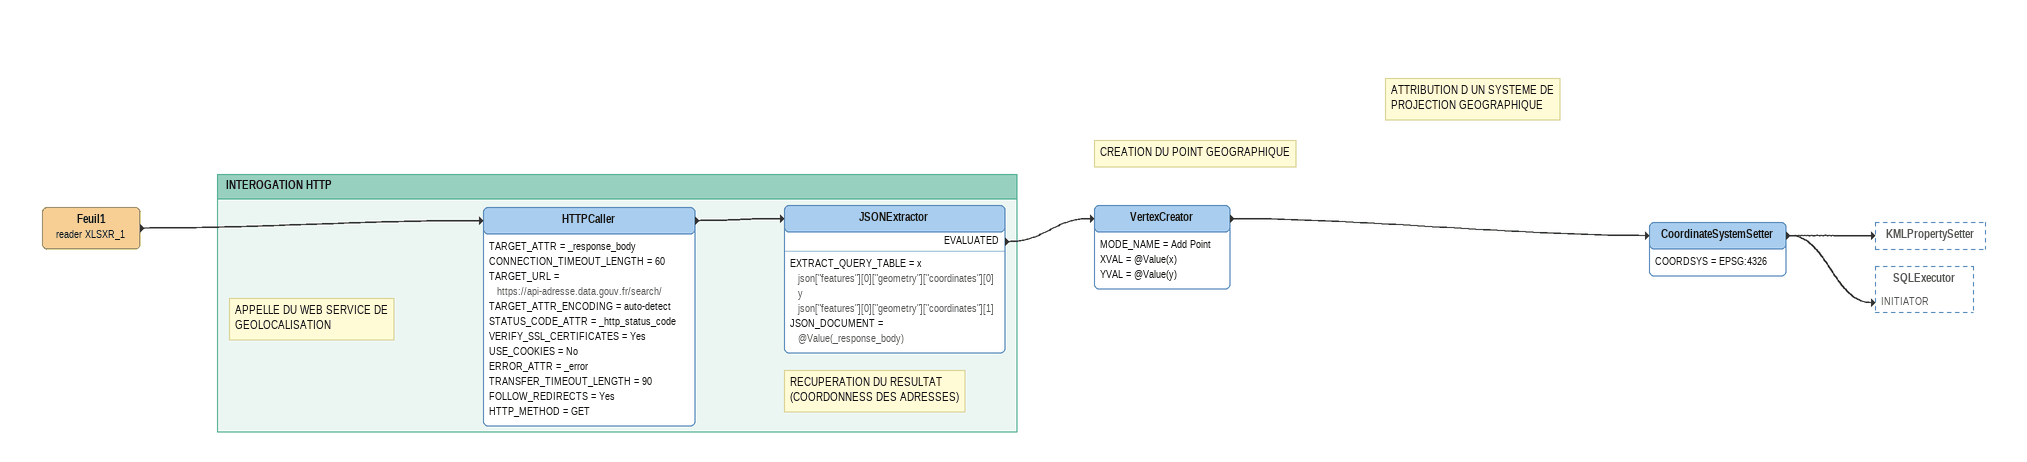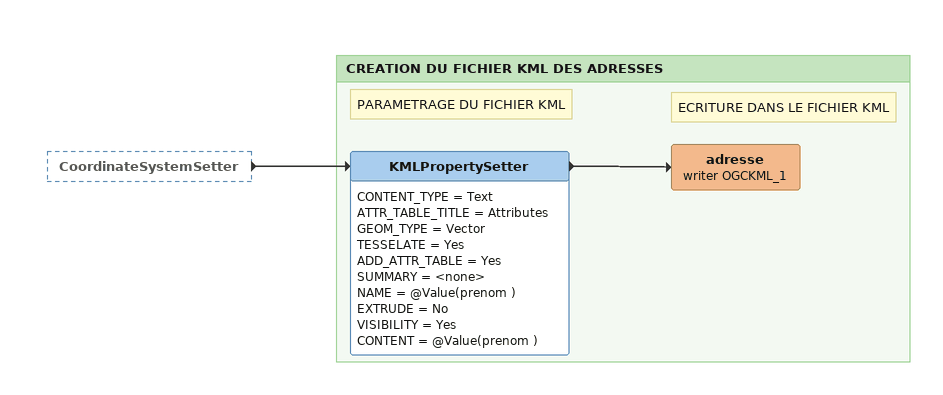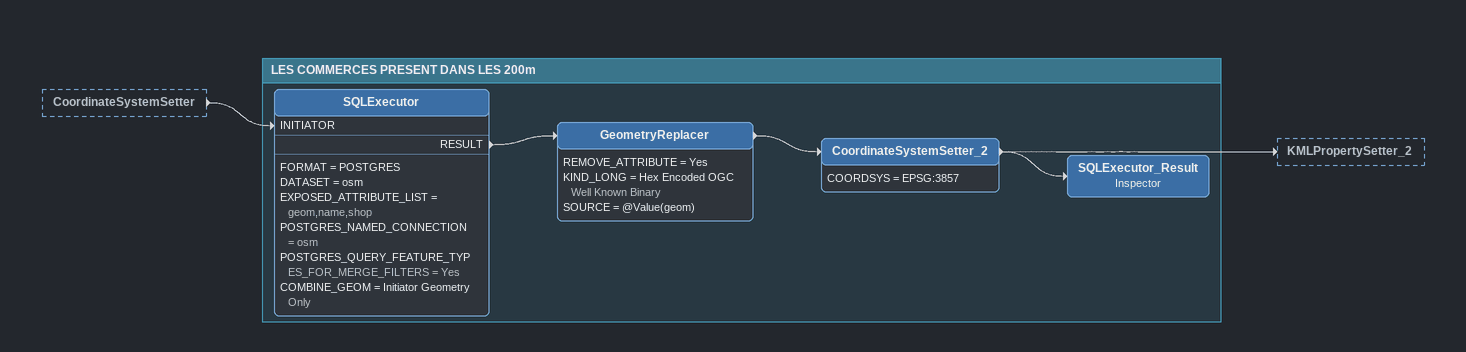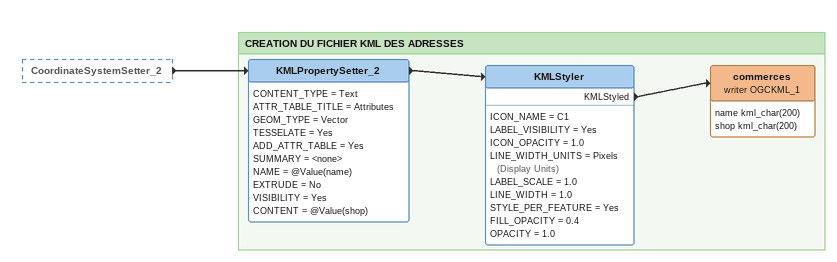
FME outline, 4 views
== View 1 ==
Feuil1 (reader XLSXR_1)
    -> HTTPCaller
Note: CREATION DU POINT GEOGRAPHIQUE
VertexCreator
    MODE_NAME = Add Point
    XVAL = @Value(x)
    YVAL = @Value(y)
    -> CoordinateSystemSetter
Note: ATTRIBUTION D UN SYSTEME DE PROJECTION GEOGRAPHIQUE
CoordinateSystemSetter
    COORDSYS = EPSG:4326
    -> KMLPropertySetter
    -> SQLExecutor [INITIATOR]

Bookmark: INTEROGATION HTTP
Note: APPELLE DU WEB SERVICE DE GEOLOCALISATION
HTTPCaller
    TARGET_ATTR = _response_body
    CONNECTION_TIMEOUT_LENGTH = 60
    TARGET_URL = https://api-adresse.data.gouv.fr/search/
    TARGET_ATTR_ENCODING = auto-detect
    STATUS_CODE_ATTR = _http_status_code
    VERIFY_SSL_CERTIFICATES = Yes
    USE_COOKIES = No
    ERROR_ATTR = _error
    TRANSFER_TIMEOUT_LENGTH = 90
    FOLLOW_REDIRECTS = Yes
    HTTP_METHOD = GET
    -> JSONExtractor
Note: RECUPERATION DU RESULTAT (COORDONNESS DES ADRESSES)
JSONExtractor
    EXTRACT_QUERY_TABLE = x json["features"][0]["geometry"]["coordinates"][0]  y json["features"][0]["geometry"]["coordinates"][1]
    JSON_DOCUMENT = @Value(_response_body)
    EVALUATED -> VertexCreator

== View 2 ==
CoordinateSystemSetter [outside]
    -> KMLPropertySetter

Bookmark: CREATION DU FICHIER KML DES ADRESSES
Note: PARAMETRAGE DU FICHIER KML
KMLPropertySetter
    CONTENT_TYPE = Text
    ATTR_TABLE_TITLE = Attributes
    GEOM_TYPE = Vector
    TESSELATE = Yes
    ADD_ATTR_TABLE = Yes
    SUMMARY = <none>
    NAME = @Value(prenom )
    EXTRUDE = No
    VISIBILITY = Yes
    CONTENT = @Value(prenom )
    -> adresse (writer OGCKML_1)
Note: ECRITURE DANS LE FICHIER KML
adresse (writer OGCKML_1)

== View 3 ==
CoordinateSystemSetter [outside]
    -> SQLExecutor [INITIATOR]

Bookmark: LES COMMERCES PRESENT DANS LES 200m
SQLExecutor
    FORMAT = POSTGRES
    DATASET = osm
    EXPOSED_ATTRIBUTE_LIST = geom,name,shop
    POSTGRES_NAMED_CONNECTION = osm
    POSTGRES_QUERY_FEATURE_TYPES_FOR_MERGE_FILTERS = Yes
    COMBINE_GEOM = Initiator Geometry Only
    RESULT -> GeometryReplacer
GeometryReplacer
    REMOVE_ATTRIBUTE = Yes
    KIND_LONG = Hex Encoded OGC Well Known Binary
    SOURCE = @Value(geom)
    -> CoordinateSystemSetter_2
CoordinateSystemSetter_2
    COORDSYS = EPSG:3857
    -> SQLExecutor_Result
    -> KMLPropertySetter_2
SQLExecutor_Result: Inspector

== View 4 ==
CoordinateSystemSetter_2 [outside]
    -> KMLPropertySetter_2

Bookmark: CREATION DU FICHIER KML DES ADRESSES
KMLPropertySetter_2
    CONTENT_TYPE = Text
    ATTR_TABLE_TITLE = Attributes
    GEOM_TYPE = Vector
    TESSELATE = Yes
    ADD_ATTR_TABLE = Yes
    SUMMARY = <none>
    NAME = @Value(name)
    EXTRUDE = No
    VISIBILITY = Yes
    CONTENT = @Value(shop)
    -> KMLStyler
KMLStyler
    ICON_NAME = C1
    LABEL_VISIBILITY = Yes
    ICON_OPACITY = 1.0
    LINE_WIDTH_UNITS = Pixels (Display Units)
    LABEL_SCALE = 1.0
    LINE_WIDTH = 1.0
    STYLE_PER_FEATURE = Yes
    FILL_OPACITY = 0.4
    OPACITY = 1.0
    KMLStyled -> commerces (writer OGCKML_1)
commerces (writer OGCKML_1)
    attributes: name kml_char(200), shop kml_char(200)
